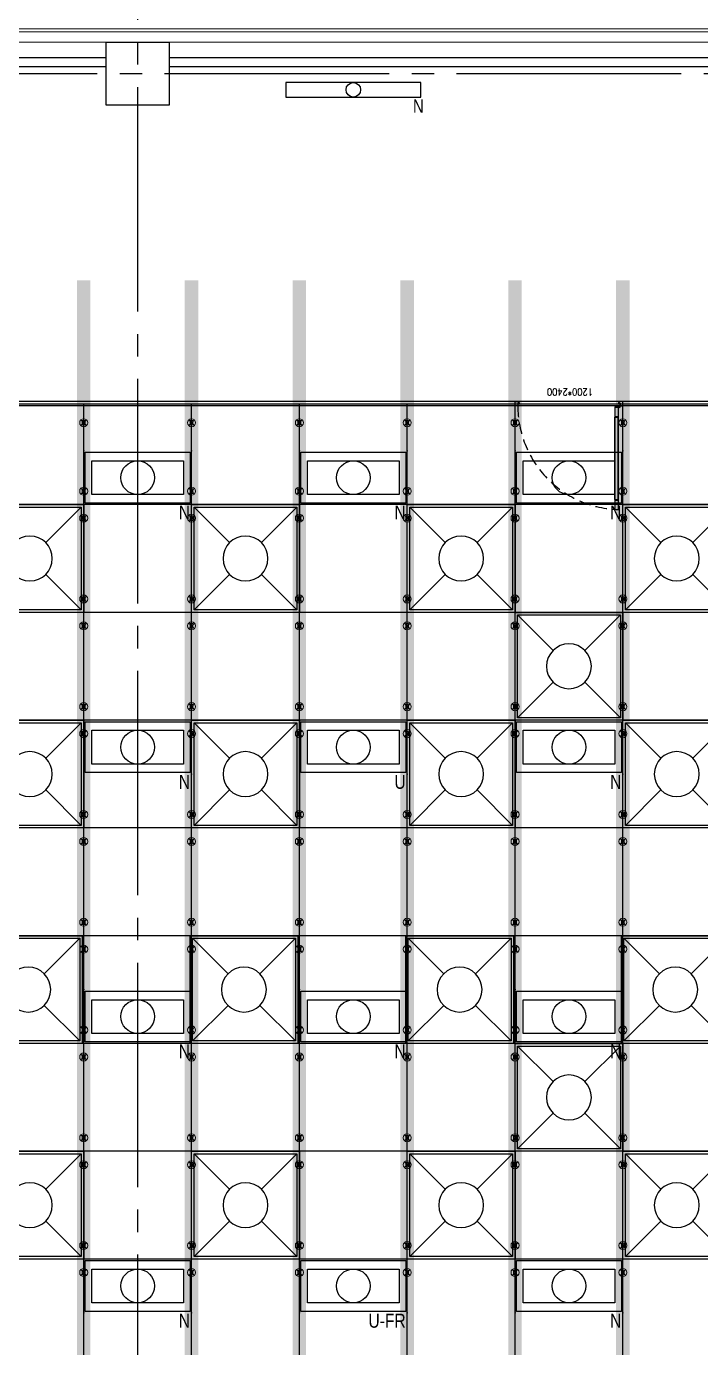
# Model space of a CAD drawing. Header units: millimetres. Extents: x -17313 to 27370, y -1010 to 13584.
# Drawn here: x 16676 to 17426, y 7581 to 9053 of the extents above; entities that cross this region are included whole.
import ezdxf
from ezdxf.enums import TextEntityAlignment as Align

# ---------------------------------------------------------------- set-up
doc = ezdxf.new("R2010")
doc.units = ezdxf.units.MM
doc.header["$LTSCALE"] = 100
doc.linetypes.add('188K-SM-03-F10-ARCH-PA-Y2257103$0$AP5A-SM-03-F20-ARCH-PA-Y2230801+Y2230803$0$ALL-PA-TXT-Y2221201$0$DASHED', pattern=[19.05, 12.7, -6.35])
doc.linetypes.add('X-S-FAB-L10$0$COL-CEN-LIN', pattern=[3.25, 2.5, -0.25, 0.25, -0.25])
for name, color, linetype in [('0-XREF', 7, 'Continuous'), ('188K-SM-03-F10-ARCH-CEIL-Y2257103$0$K-CEIL-4.2', 8, 'Continuous'), ('188K-SM-03-F10-ARCH-CEIL-Y2257103$0$K-CEIL-4.2-AREA', 8, 'Continuous'), ('188K-SM-03-F10-ARCH-CEIL-Y2257103$0$K-鋼構', 121, 'Continuous'), ('188K-SM-03-F10-ARCH-PA-Y2257103$0$K-Door', 53, 'Continuous'), ('188K-SM-03-F10-ARCH-PA-Y2257103$0$K-P1S-4.2-單抗', 53, 'Continuous'), ('188K-SM-03-F10-ARCH-PA-Y2257103$0$K-岩棉 2hr 7.5-非抗', 53, 'Continuous'), ('188K-SM-06-F10-ELEC-LIGHT-Y2257103$0$E-LIGHT(W)-N', 8, 'Continuous'), ('188K-SM-06-F10-ELEC-LIGHT-Y2257103$0$E-LIGHT(W)-U FR', 8, 'Continuous'), ('188K-SM-06-F10-ELEC-LIGHT-Y2257103$0$E-LIGHT(W)-U XLPE', 8, 'Continuous'), ('188K-SM-06-F10-HVAC-FFU-Y2257103$0$AC-FFU-ULPA', 4, 'Continuous'), ('X-S-FAB-L10$0$0-DIM-TXT', 8, 'Continuous'), ('X-S-FAB-L10$0$A-WALL-EX', 8, 'Continuous'), ('X-S-FAB-L10$0$BLOCK', 8, 'Continuous'), ('X-S-FAB-L10$0$CCL', 8, 'X-S-FAB-L10$0$COL-CEN-LIN'), ('X-S-FAB-L10$0$COL-S', 8, 'Continuous')]:
    doc.layers.add(name, color=color, linetype=linetype)
doc.layers.add('188K-SM-03-F10-ARCH-CEIL-Y2257103$0$K-吊點-標準', color=8, linetype='Continuous', lineweight=9)
doc.layers.add('188K-SM-06-F10-ELEC-LIGHT-Y2257103$0$Defpoints-CAS', color=8, linetype='Continuous', plot=False)
doc.styles.add('188K-SM-03-F10-ARCH-PA-Y2257103$0$AP5A-SM-03-F20-ARCH-PA-Y2230801+Y2230803$0$ALL-PA-TXT-Y2221201$0$Standard', font='txt.shx', dxfattribs={"bigfont": 'chineset.shx'})
doc.styles.add('188K-SM-06-F10-ELEC-LIGHT-Y2257103$0$Standard', font='arial.ttf')
doc.styles.add('X-S-FAB-L10$0$CHINA', font='simplex.shx', dxfattribs={"width": 0.75, "bigfont": 'chineset.shx'})
doc.styles.add('X-S-FAB-L10$0$Standard', font='', dxfattribs={"width": 0.8})
doc.styles.add('X-S-FAB-L10$0$TG_NOTE_TEXT', font='simplex.shx', dxfattribs={"width": 0.75, "bigfont": 'chineset.shx'})
doc.styles.get('X-S-FAB-L10$0$Standard').set_extended_font_data('Microsoft JhengHei')

# ---------------------------------------------------------------- blocks, each defined once
blk = doc.blocks.new('188K-SM-06-F10-HVAC-FFU-Y2257103$0$H-FU-U-12x12')
for p, q in [((423, 777), (28, 1172)), ((777, 777), (1172, 1172)), ((28, 28), (423, 423)), ((1172, 28), (777, 423))]:
    blk.add_line(p, q)
blk.add_lwpolyline([(1172, 28), (1172, 1172), (28, 1172), (28, 28)], close=True)
blk.add_circle((600, 600), 250)
at = {"layer": 'DefPoints'}
blk.add_lwpolyline([(1200, 1200), (0, 1200), (0, 0), (1200, 0)], close=True, dxfattribs=at)
blk = doc.blocks.new('188K-SM-06-F10-HVAC-FFU-Y2257103')
at = {"layer": '188K-SM-06-F10-HVAC-FFU-Y2257103$0$AC-FFU-ULPA', "xscale": -0.09999999999999432, "yscale": 0.09999999999999432, "zscale": 0.09999999999999432}
for p in [(16740, 8400), (16980, 8400), (17220, 8400), (17460, 8400), (17340, 8280), (16740, 8160), (16980, 8160), (17220, 8160), (17460, 8160), (16738.3, 7920), (16978.3, 7920), (17218.3, 7920), (17458.3, 7920), (17340, 7800), (16740, 7680), (16980, 7680), (17220, 7680), (17460, 7680)]:
    blk.add_blockref('188K-SM-06-F10-HVAC-FFU-Y2257103$0$H-FU-U-12x12', p, dxfattribs=at)
blk = doc.blocks.new('X-S-FAB-L10$0$FAB2-L05')
at = {"layer": 'X-S-FAB-L10$0$CCL'}
for p, q in [((-9360, 11005), (-9360, 0)), ((-26880, 9720), (1210, 9720))]:
    blk.add_line(p, q, dxfattribs=at)
at = {"layer": 'X-S-FAB-L10$0$COL-S'}
blk.add_lwpolyline([(-9395, 9755), (-9325, 9755), (-9325, 9685), (-9395, 9685)], close=True, dxfattribs=at)
blk = doc.blocks.new('X-S-FAB-L10')
at = {"layer": 'X-S-FAB-L10$0$A-WALL-EX', "lineweight": 0}
blk.add_line((15170, 9046.5), (24360, 9046.5), dxfattribs=at)
at = {"layer": 'X-S-FAB-L10$0$A-WALL-EX', "lineweight": 0, "flags": 128}
for points in [[(24360, 9050), (15170, 9050)], [(15170, 9050), (24360, 9050)], [(15170, 9050), (24360, 9050)], [(15170, 9050), (24360, 9050)], [(15170, 9050), (24360, 9050)], [(15170, 9050), (24360, 9050)], [(15170, 9050), (24360, 9050)], [(15170, 9050), (24360, 9050)], [(15155, 9035), (24363.5, 9035)]]:
    blk.add_lwpolyline(points, dxfattribs=at)
at = {"layer": 'X-S-FAB-L10$0$COL-S'}
for p, q in [((16765, 9035), (16835, 9035)), ((16765, 8965), (16765, 9035)), ((16835, 9035), (16835, 8965)), ((16835, 8965), (16765, 8965))]:
    blk.add_line(p, q, dxfattribs=at)
at = {"layer": 'X-S-FAB-L10$0$BLOCK'}
blk.add_blockref('X-S-FAB-L10$0$FAB2-L05', (26160, -720), dxfattribs=at)
at = {"style": 'X-S-FAB-L10$0$TG_NOTE_TEXT', "width": 0.5, "flags": 1}
for p in [(7463.301, 9020), (18268.251, 8649), (11197.77, 4800.167), (16485.801, 4800.167), (25420.27, 2635), (13360, 320.001, 0), (7463.301, -33.333)]:
    blk.add_attdef('WH', text='', height=20, dxfattribs=at).set_placement(p, align=Align.BOTTOM_LEFT)
at = {"width": 0.5}
for style, p in [('X-S-FAB-L10$0$TG_NOTE_TEXT', (7585, 9020)), ('X-S-FAB-L10$0$TG_NOTE_TEXT', (18389.95, 8649)), ('X-S-FAB-L10$0$TG_NOTE_TEXT', (11117.5, 4813.5)), ('X-S-FAB-L10$0$TG_NOTE_TEXT', (16607.5, 4813.5)), ('X-S-FAB-L10$0$TG_NOTE_TEXT', (25350, 2635)), ('X-S-FAB-L10$0$Standard', (13129.375, 325.001, 0)), ('X-S-FAB-L10$0$TG_NOTE_TEXT', (7585, -20))]:
    blk.add_attdef('DESC', text='', height=10, dxfattribs=dict(at, style=style)).set_placement(p, align=Align.BOTTOM_LEFT)
for tag, style, p in [('TYPE', 'X-S-FAB-L10$0$TG_NOTE_TEXT', (7619.286, 9020)), ('NO', 'X-S-FAB-L10$0$TG_NOTE_TEXT', (7650.095, 9020)), ('TYPE', 'X-S-FAB-L10$0$TG_NOTE_TEXT', (18424.236, 8649)), ('NO', 'X-S-FAB-L10$0$TG_NOTE_TEXT', (18455.045, 8649)), ('NO', 'X-S-FAB-L10$0$TG_NOTE_TEXT', (11088.595, 4813.5)), ('TYPE', 'X-S-FAB-L10$0$TG_NOTE_TEXT', (11151.786, 4813.5)), ('TYPE', 'X-S-FAB-L10$0$TG_NOTE_TEXT', (16641.786, 4813.5)), ('NO', 'X-S-FAB-L10$0$TG_NOTE_TEXT', (16672.595, 4813.5)), ('NO', 'X-S-FAB-L10$0$TG_NOTE_TEXT', (25313, 2635)), ('TYPE', 'X-S-FAB-L10$0$TG_NOTE_TEXT', (25350, 2635)), ('NO', 'X-S-FAB-L10$0$Standard', (13100, 320.001, 0)), ('TYPE', 'X-S-FAB-L10$0$Standard', (13129.375, 320.001, 0)), ('TYPE', 'X-S-FAB-L10$0$TG_NOTE_TEXT', (7619.286, -20)), ('NO', 'X-S-FAB-L10$0$TG_NOTE_TEXT', (7650.095, -20))]:
    blk.add_attdef(tag, text='', height=10, dxfattribs=dict(at, style=style)).set_placement(p, align=Align.BOTTOM_RIGHT)
at = {"style": 'X-S-FAB-L10$0$TG_NOTE_TEXT', "width": 0.5, "flags": 1}
for rotation, p in [(180, (43, 7480)), (180, (943, 7480)), (90, (24310, 3717.77)), (270, (17080, 1711.699))]:
    blk.add_attdef('WH', text='', height=20, rotation=rotation, dxfattribs=at).set_placement(p, align=Align.BOTTOM_LEFT)
at = {"width": 0.5}
for rotation, style, p in [(180, 'X-S-FAB-L10$0$Standard', (317.625, 7480)), (180, 'X-S-FAB-L10$0$Standard', (1217.625, 7480)), (90, 'X-S-FAB-L10$0$TG_NOTE_TEXT', (24310, 3647.5)), (270, 'X-S-FAB-L10$0$TG_NOTE_TEXT', (17080, 1605))]:
    blk.add_attdef('DESC', text='', height=10, rotation=rotation, dxfattribs=dict(at, style=style)).set_placement(p, align=Align.BOTTOM_LEFT)
for tag, rotation, style, p in [('TYPE', 180, 'X-S-FAB-L10$0$Standard', (317.625, 7480)), ('NO', 180, 'X-S-FAB-L10$0$Standard', (347, 7480)), ('TYPE', 180, 'X-S-FAB-L10$0$Standard', (1217.625, 7480)), ('NO', 180, 'X-S-FAB-L10$0$Standard', (1247, 7480)), ('TYPE', 90, 'X-S-FAB-L10$0$TG_NOTE_TEXT', (24310, 3647.5)), ('NO', 90, 'X-S-FAB-L10$0$TG_NOTE_TEXT', (24310, 3610.5)), ('TYPE', 270, 'X-S-FAB-L10$0$TG_NOTE_TEXT', (17080, 1605)), ('NO', 270, 'X-S-FAB-L10$0$TG_NOTE_TEXT', (17080, 1573))]:
    blk.add_attdef(tag, text='', height=10, rotation=rotation, dxfattribs=dict(at, style=style)).set_placement(p, align=Align.BOTTOM_RIGHT)
at = {"layer": 'X-S-FAB-L10$0$0-DIM-TXT', "style": 'X-S-FAB-L10$0$CHINA', "width": 0.75}
for p in [(667.414, 7855.1, -2689.4), (22627.353, 6728.814), (25644.722, 6728.814), (24778.787, 5569.051), (1118.252, 4980), (417.801, 4594.623), (23874.84, 4355), (22927.43, 4330.122), (23749.869, 3901.367), (417.801, 3765.236), (1118.252, 3730), (417.801, 3115.79), (536.882, 2227.832), (16908.994, 1782.652), (888.445, 880.466), (16977.43, 750), (18878.841, 750), (25641.221, 553.233), (21364.03, 526.894)]:
    blk.add_attdef('HIG', text='', height=80, dxfattribs=at).set_placement(p, align=Align.MIDDLE_LEFT)
blk = doc.blocks.new('188K-SM-03-F10-ARCH-CEIL-Y2257103$0$A$C2CA95053')
h = blk.add_hatch(color=256)
edge = h.paths.add_edge_path()
edge.add_arc((0, 0), 0.5, 0, 360)
for p, q in [((3.2, 3.2), (-3.2, -3.2)), ((3.2, -3.2), (-3.2, 3.2))]:
    blk.add_line(p, q)
blk.add_lwpolyline([(-1.6, 2.5), (-1.6, -2.5), (1.6, -2.5), (1.6, 2.5)], close=True)
for radius in [4.5, 0.5]:
    blk.add_circle((0, 0), radius)
blk = doc.blocks.new('188K-SM-03-F10-ARCH-CEIL-Y2257103$0$天花板吊點-附調整片 - 3_8_螺桿吊架 100 mm 高調整片-V1-1FL')
blk.add_blockref('188K-SM-03-F10-ARCH-CEIL-Y2257103$0$A$C2CA95053', (0, 0))
blk = doc.blocks.new('188K-SM-03-F10-ARCH-CEIL-Y2257103')
at = {"layer": '188K-SM-03-F10-ARCH-CEIL-Y2257103$0$K-CEIL-4.2'}
for p, q in [((16740, 312.7), (16740, 8632.2)), ((16860, 2067.7), (16860, 8632.2)), ((16980, 2067.7), (16980, 8632.2)), ((17100, 2067.7), (17100, 8632.2)), ((17220, 2067.7), (17220, 8632.2)), ((17340, 2067.7), (17340, 8632.2)), ((19317.2, 8520), (1767.8, 8520)), ((19317.2, 8400), (1767.8, 8400)), ((19317.2, 8280), (1847.7, 8280)), ((19314.7, 8160), (1847.7, 8160)), ((19314.7, 8040), (1847.7, 8040)), ((19314.7, 7920), (1847.7, 7920)), ((19314.7, 7800), (1847.7, 7800)), ((19314.7, 7680), (1847.7, 7680))]:
    blk.add_line(p, q, dxfattribs=at)
at = {"layer": '188K-SM-03-F10-ARCH-CEIL-Y2257103$0$K-CEIL-4.2-AREA', "elevation": 0}
blk.add_lwpolyline([(1767.8, 8632.2), (17592.2, 8632.2), (17592.2, 8626.2), (18934.7, 8626.2), (18934.7, 8592.2), (19317.2, 8592.2), (19317.2, 7537.7)], dxfattribs=at)
at = {"layer": '188K-SM-03-F10-ARCH-CEIL-Y2257103$0$K-鋼構', "const_width": 15, "elevation": 0}
for points in [[(16740, 8769.9), (16740, 230)], [(16860, 8769.9), (16860, 2060)], [(16980, 8769.9), (16980, 2060)], [(17099.9, 8769.9), (17099.9, 1885)], [(17219.9, 8769.9), (17219.9, 1885)], [(17339.9, 8769.9), (17339.9, 1885)]]:
    blk.add_lwpolyline(points, dxfattribs=at)
at = {"layer": '188K-SM-03-F10-ARCH-CEIL-Y2257103$0$K-吊點-標準', "color": 170, "lineweight": 18, "rotation": 179.9999999999997}
for p in [(16740, 8611.2), (16860, 8611.2), (16980, 8611.2), (17100, 8611.2), (17220, 8611.2), (17340, 8611.2), (16740, 8535), (16860, 8535), (16980, 8535), (17100, 8535), (17220, 8535), (17340, 8535), (16740, 8505), (16860, 8505), (16980, 8505), (17100, 8505), (17220, 8505), (17340, 8505), (16740, 8415), (16860, 8415), (16980, 8415), (17100, 8415), (17220, 8415), (17340, 8415), (16740, 8385), (16860, 8385), (16980, 8385), (17100, 8385), (17220, 8385), (17340, 8385), (16740, 8295), (16860, 8295), (16980, 8295), (17100, 8295), (17220, 8295), (17340, 8295), (16740, 8265), (16860, 8265), (16980, 8265), (17100, 8265), (17220, 8265), (17340, 8265), (16740, 8175), (16860, 8175), (16980, 8175), (17100, 8175), (17220, 8175), (17340, 8175), (16740, 8145), (16860, 8145), (16980, 8145), (17100, 8145), (17220, 8145), (17340, 8145), (16740, 8055), (16860, 8055), (16980, 8055), (17100, 8055), (17220, 8055), (17340, 8055), (16740, 8025), (16860, 8025), (16980, 8025), (17100, 8025), (17220, 8025), (17340, 8025), (16740, 7935), (16860, 7935), (16980, 7935), (17100, 7935), (17220, 7935), (17340, 7935), (16740, 7905), (16860, 7905), (16980, 7905), (17100, 7905), (17220, 7905), (17340, 7905), (16740, 7815), (16860, 7815), (16980, 7815), (17100, 7815), (17220, 7815), (17340, 7815), (16740, 7785), (16860, 7785), (16980, 7785), (17100, 7785), (17220, 7785), (17340, 7785), (16740, 7695), (16860, 7695), (16980, 7695), (17100, 7695), (17220, 7695), (17340, 7695), (16740, 7665), (16860, 7665), (16980, 7665), (17100, 7665), (17220, 7665), (17340, 7665)]:
    blk.add_blockref('188K-SM-03-F10-ARCH-CEIL-Y2257103$0$天花板吊點-附調整片 - 3_8_螺桿吊架 100 mm 高調整片-V1-1FL', p, dxfattribs=at)
blk = doc.blocks.new('188K-SM-03-F10-ARCH-PA-Y2257103$0$單開庫板門-1200x2400)圓型拉環鎖+輔助鎖)')
at = {"ltscale": 0.1}
for p, q in [((26008.6, -11403.6), (26004.5, -11403.6)), ((26004.5, -11403.6), (26004.5, -11414.1)), ((26004.5, -11414.1), (26004.5, -11415.3)), ((26004.5, -11414.1), (26008.6, -11414.1)), ((26004.5, -11415.4), (26004.6, -11415.5)), ((26008.6, -11414), (26004.6, -11414)), ((26004.6, -11414.3), (26004.6, -11414.2)), ((26004.6, -11415.3), (26004.6, -11414.5)), ((26004.7, -11414.1), (26006.5, -11414.1)), ((26005.1, -11414.4), (26004.7, -11414.4)), ((26004.7, -11414.5), (26005.1, -11414.5)), ((26004.7, -11414.5), (26004.7, -11506)), ((26004.7, -11506), (26004.7, -11414.5)), ((26004.7, -11414.5), (26004.7, -11414.5)), ((26004.7, -11415.4), (26004.7, -11415.3)), ((26005.2, -11414.4), (26005.2, -11414.4)), ((26006.5, -11414.1), (26006.6, -11414.1)), ((26006.6, -11414.1), (26006.6, -11414.1)), ((26006.6, -11414.1), (26008.4, -11414.1)), ((26008.4, -11414.4), (26008, -11414.4)), ((26008, -11414.4), (26008, -11414.4)), ((26008, -11414.5), (26008.4, -11414.5)), ((26008.4, -11506), (26008.4, -11414.5)), ((26008.4, -11414.5), (26008.4, -11414.5)), ((26008.4, -11414.5), (26008.4, -11506)), ((26008.4, -11415.3), (26008.4, -11415.4)), ((26008.5, -11414.2), (26008.5, -11414.3)), ((26008.5, -11414.5), (26008.5, -11415.3)), ((26008.5, -11415.5), (26008.6, -11415.4)), ((26008.6, -11414.1), (26008.6, -11403.6)), ((26008.6, -11415.3), (26008.6, -11414.1)), ((26002.9, -11518.5), (26002.6, -11518.5)), ((26002.6, -11518.5), (26002.6, -11521)), ((26002.9, -11521), (26002.9, -11518.5)), ((26008.3, -11517.5), (26003.6, -11517.5)), ((26003.6, -11517.5), (26003.6, -11517.7)), ((26003.6, -11517.7), (26008.3, -11517.7)), ((26008.6, -11506.4), (26004.5, -11506.4)), ((26004.5, -11506.4), (26004.5, -11518)), ((26004.5, -11518), (26008.6, -11518)), ((26004.7, -11506), (26004.7, -11506)), ((26008.3, -11517.7), (26008.3, -11517.5)), ((26008.4, -11506), (26008.4, -11506)), ((26008.6, -11518), (26008.6, -11506.4)), ((25999.5, -11519.7), (25999.5, -11523.2)), ((26002.5, -11519.1), (26000, -11519.1)), ((26000, -11523.7), (26002.4, -11523.7)), ((26002.4, -11523.7), (26004.1, -11522.6)), ((26002.6, -11521.9), (26002.6, -11519.3)), ((26002.6, -11521), (26002.9, -11521)), ((26003.4, -11521.9), (26002.6, -11521.9)), ((26003.3, -11522.2), (26003.3, -11522)), ((26003.3, -11522), (26003.4, -11522)), ((26004, -11522.2), (26003.3, -11522.2)), ((26004.1, -11521.9), (26003.9, -11521.9)), ((26003.9, -11522), (26004, -11522)), ((26004, -11522), (26004, -11522.2)), ((26004.2, -11522.4), (26004.2, -11521.9)), ((26114.8, -11521.9), (26115.1, -11521.9)), ((26114.8, -11522.4), (26114.8, -11521.9)), ((26114.9, -11522), (26114.9, -11522.2)), ((26115.1, -11522), (26114.9, -11522)), ((26114.9, -11522.2), (26115.7, -11522.2)), ((26116.6, -11523.7), (26114.9, -11522.6)), ((26115.5, -11521.9), (26116.3, -11521.9)), ((26115.7, -11522), (26115.5, -11522)), ((26115.7, -11522.2), (26115.7, -11522)), ((26116.3, -11521.9), (26116.3, -11519.3)), ((26116.5, -11519.1), (26119, -11519.1)), ((26119, -11523.7), (26116.6, -11523.7)), ((26119.5, -11519.7), (26119.5, -11523.2))]:
    blk.add_line(p, q, dxfattribs=at)
blk.add_lwpolyline([(26006.6, -11506.4), (26006.5, -11506.3), (26004.7, -11506.3, -0.414214), (26004.6, -11506.3), (26004.6, -11506.1, -0.414214), (26004.7, -11506.1), (26005.1, -11506.1, 0.414214), (26005.2, -11506.1), (26005.2, -11506, 0.414214), (26005.1, -11506), (26004.7, -11506, -0.414214), (26004.6, -11506), (26004.6, -11505.2, -0.414214), (26004.7, -11505.2), (26004.7, -11505.2, 0.414214), (26004.7, -11505.2), (26004.7, -11505, 0.72636), (26004.6, -11505), (26004.5, -11505.1, 0.158507), (26004.5, -11505.2), (26004.5, -11506.4, 0.414214), (26004.6, -11506.5), (26008.6, -11506.5, 0.414214), (26008.6, -11506.4), (26008.6, -11505.2, 0.158507), (26008.6, -11505.1), (26008.5, -11505, 0.72636), (26008.4, -11505), (26008.4, -11505.2, 0.414214), (26008.5, -11505.2, -0.414214), (26008.5, -11505.2), (26008.5, -11506, -0.414214), (26008.4, -11506), (26008, -11506, 0.414214), (26008, -11506), (26008, -11506.1, 0.414214), (26008, -11506.1), (26008.4, -11506.1, -0.414214), (26008.5, -11506.1), (26008.5, -11506.3, -0.414214), (26008.4, -11506.3), (26006.6, -11506.3)], format="xyb", close=True, dxfattribs=at)
for points in [[(25999.5, -11518.9), (25999.5, -11523.9)], [(26119.5, -11518.9), (26119.5, -11523.9)]]:
    blk.add_lwpolyline(points)
for centre, radius, start, end in [((26004.6, -11414.1), 0.0313, 90, 180), ((26004.6, -11415.3), 0.0313, 180, 216.0274), ((26004.7, -11414.2), 0.0313, 90, 180), ((26004.7, -11414.3), 0.0313, 180, 270), ((26004.7, -11414.5), 0.0313, 90, 180), ((26004.7, -11415.3), 0.0209, 180, 270), ((26004.7, -11415.4), 0.0313, 216.0274, 360), ((26004.7, -11415.3), 0.0209, 360, 90), ((26005.1, -11414.4), 0.0313, 270, 0), ((26005.1, -11414.4), 0.0313, 0, 90), ((26008, -11414.4), 0.0313, 90, 180), ((26008, -11414.4), 0.0313, 180, 270), ((26008.4, -11414.2), 0.0313, 360, 90), ((26008.4, -11414.3), 0.0313, 270, 0), ((26008.4, -11414.5), 0.0313, 0, 90), ((26008.5, -11415.3), 0.0209, 90, 180), ((26008.5, -11415.4), 0.0313, 180, 323.9726), ((26008.5, -11415.3), 0.0209, 270, 360), ((26008.6, -11414.1), 0.0313, 360, 90), ((26008.6, -11415.3), 0.0313, 323.9726, 360)]:
    blk.add_arc(centre, radius, start, end, dxfattribs=at)
at = {"linetype": '188K-SM-03-F10-ARCH-PA-Y2257103$0$AP5A-SM-03-F20-ARCH-PA-Y2230801+Y2230803$0$ALL-PA-TXT-Y2221201$0$DASHED', "ltscale": 0.01}
blk.add_arc((26001.1, -11518.7), 115.3, 359.8531, 85.8135, dxfattribs=at)
at = {"ltscale": 0.1, "extrusion": (0, 0, -1)}
blk.add_ellipse((26003.1, -11517.9), major_axis=(-0.516, 0.516), ratio=1, start_param=5.497787, end_param=11.780972, dxfattribs=at)
at = {"ltscale": 0.1}
for centre, major_axis, start_param, end_param in [((26000, -11519.7), (0.369, -0.369), 2.356194, 3.926991), ((26000, -11523.2), (-0.369, -0.369), 5.497787, 7.068583), ((26002.5, -11519.3), (0.111, -0.111), 7.068583, 8.63938), ((26003.4, -11521.9), (-0.0369, -0.0369), 0.785398, 3.926991), ((26003.9, -11521.9), (-0.0369, -0.0369), 3.926991, 7.068583), ((26004.1, -11521.9), (0.0369, -0.0369), 7.068583, 8.63938), ((26003.9, -11522.4), (0.221, -0.221), 6.162283, 7.068583), ((26114.8, -11521.9), (-0.0369, -0.0369), -2.356194, -0.785398), ((26115.1, -11522.4), (-0.221, -0.221), -0.785398, 0.120903), ((26115.1, -11521.9), (0.0369, -0.0369), -0.785398, 2.356194), ((26115.5, -11521.9), (0.0369, -0.0369), 2.356194, 5.497787), ((26116.5, -11519.3), (-0.111, -0.111), -2.356194, -0.785398), ((26119, -11519.7), (-0.369, -0.369), 2.356194, 3.926991), ((26119, -11523.2), (0.369, -0.369), -0.785398, 0.785398)]:
    blk.add_ellipse(centre, major_axis=major_axis, ratio=1, start_param=start_param, end_param=end_param, dxfattribs=at)
at = {"color": 8, "ltscale": 0.1, "style": '188K-SM-03-F10-ARCH-PA-Y2257103$0$AP5A-SM-03-F20-ARCH-PA-Y2230801+Y2230803$0$ALL-PA-TXT-Y2221201$0$Standard', "width": 0.85}
blk.add_text('1200*2400', height=8, dxfattribs=at).set_placement((26058.4, -11534.4), align=Align.MIDDLE_CENTER)
blk = doc.blocks.new('188K-SM-03-F10-ARCH-PA-Y2257103')
at = {"layer": '188K-SM-03-F10-ARCH-PA-Y2257103$0$K-P1S-4.2-單抗'}
for p, q in [((17580, 8635, 0), (15315, 8635, 0)), ((17580, 8630, 0), (15315, 8630, 0))]:
    blk.add_line(p, q, dxfattribs=at)
at = {"layer": '188K-SM-03-F10-ARCH-PA-Y2257103$0$K-岩棉 2hr 7.5-非抗'}
for p, q in [((16765, 9017.5, 0), (15995, 9017.5, 0)), ((16765, 9007.5, 0), (15995, 9007.5, 0)), ((17605, 9017.5, 0), (16835, 9017.5, 0)), ((17605, 9007.5, 0), (16835, 9007.5, 0))]:
    blk.add_line(p, q, dxfattribs=at)
at = {"layer": '188K-SM-03-F10-ARCH-PA-Y2257103$0$K-Door', "rotation": 180}
blk.add_blockref('188K-SM-03-F10-ARCH-PA-Y2257103$0$單開庫板門-1200x2400)圓型拉環鎖+輔助鎖)', (43339.5, -2888.9), dxfattribs=at)
blk = doc.blocks.new('*U306')
at = {"ltscale": 600}
blk.add_lwpolyline([(75, 8.1), (-75, 8.1), (-75, -8.1), (75, -8.1)], close=True, dxfattribs=at)
blk.add_circle((0, 0), 8.1, dxfattribs=at)
at = {"style": '188K-SM-06-F10-ELEC-LIGHT-Y2257103$0$Standard', "width": 0.8}
blk.add_text('N', height=15, rotation=360, dxfattribs=at).set_placement((78.5, -18.1), align=Align.MIDDLE_RIGHT)
blk = doc.blocks.new('*U312')
for points in [[(-58.3, -28.3), (-58.3, 28.3), (58.3, 28.3), (58.3, -28.3)], [(-51, -18.8), (-51, 18.8), (51, 18.8), (51, -18.8)]]:
    blk.add_lwpolyline(points, close=True)
blk.add_circle((0, 0), 18.8)
at = {"layer": '188K-SM-06-F10-ELEC-LIGHT-Y2257103$0$Defpoints-CAS'}
for p in [(-60, 30), (60, 30), (-60, -30), (60, -30)]:
    blk.add_point(p, dxfattribs=at)
at = {"style": '188K-SM-06-F10-ELEC-LIGHT-Y2257103$0$Standard', "width": 0.8}
blk.add_text('N', height=15.5, dxfattribs=at).set_placement((58.3, -38.7), align=Align.MIDDLE_RIGHT)
blk = doc.blocks.new('*U311')
for points in [[(-58.3, -28.3), (-58.3, 28.3), (58.3, 28.3), (58.3, -28.3)], [(-51, -18.8), (-51, 18.8), (51, 18.8), (51, -18.8)]]:
    blk.add_lwpolyline(points, close=True)
blk.add_circle((0, 0), 18.8)
at = {"layer": '188K-SM-06-F10-ELEC-LIGHT-Y2257103$0$Defpoints-CAS'}
for p in [(-60, 30), (60, 30), (-60, -30), (60, -30)]:
    blk.add_point(p, dxfattribs=at)
at = {"style": '188K-SM-06-F10-ELEC-LIGHT-Y2257103$0$Standard', "width": 0.8}
blk.add_text('U', height=15.5, dxfattribs=at).set_placement((58.3, -38.7), align=Align.MIDDLE_RIGHT)
blk = doc.blocks.new('*U303')
for points in [[(-58.3, -28.3), (-58.3, 28.3), (58.3, 28.3), (58.3, -28.3)], [(-51, -18.8), (-51, 18.8), (51, 18.8), (51, -18.8)]]:
    blk.add_lwpolyline(points, close=True)
blk.add_circle((0, 0), 18.8)
at = {"layer": '188K-SM-06-F10-ELEC-LIGHT-Y2257103$0$Defpoints-CAS'}
for p in [(-60, 30), (60, 30), (-60, -30), (60, -30)]:
    blk.add_point(p, dxfattribs=at)
at = {"style": '188K-SM-06-F10-ELEC-LIGHT-Y2257103$0$Standard', "width": 0.8}
blk.add_text('U-FR', height=15.53, dxfattribs=at).set_placement((58.3, -38.7), align=Align.MIDDLE_RIGHT)
blk = doc.blocks.new('188K-SM-06-F10-ELEC-LIGHT-Y2257103')
at = {"layer": '188K-SM-06-F10-ELEC-LIGHT-Y2257103$0$E-LIGHT(W)-N'}
for name, p in [('*U306', (17040, 8981.9, 0)), ('*U312', (16800, 8550)), ('*U312', (17040, 8550)), ('*U312', (17280, 8550)), ('*U312', (16800, 8250)), ('*U312', (17280, 8250)), ('*U312', (16800, 7950)), ('*U312', (17040, 7950)), ('*U312', (17280, 7950)), ('*U312', (16800, 7650)), ('*U312', (17280, 7650))]:
    blk.add_blockref(name, p, dxfattribs=at)
at = {"layer": '188K-SM-06-F10-ELEC-LIGHT-Y2257103$0$E-LIGHT(W)-U FR'}
blk.add_blockref('*U303', (17040, 7650), dxfattribs=at)
at = {"layer": '188K-SM-06-F10-ELEC-LIGHT-Y2257103$0$E-LIGHT(W)-U XLPE'}
blk.add_blockref('*U311', (17040, 8250), dxfattribs=at)

msp = doc.modelspace()

# ---------------------------------------------------------------- block references
at = {"layer": '0-XREF'}
for name in ['188K-SM-06-F10-HVAC-FFU-Y2257103', 'X-S-FAB-L10', '188K-SM-06-F10-ELEC-LIGHT-Y2257103', '188K-SM-03-F10-ARCH-PA-Y2257103', '188K-SM-03-F10-ARCH-CEIL-Y2257103']:
    msp.add_blockref(name, (0, 0), dxfattribs=at)

doc.saveas('drawing.dxf')
